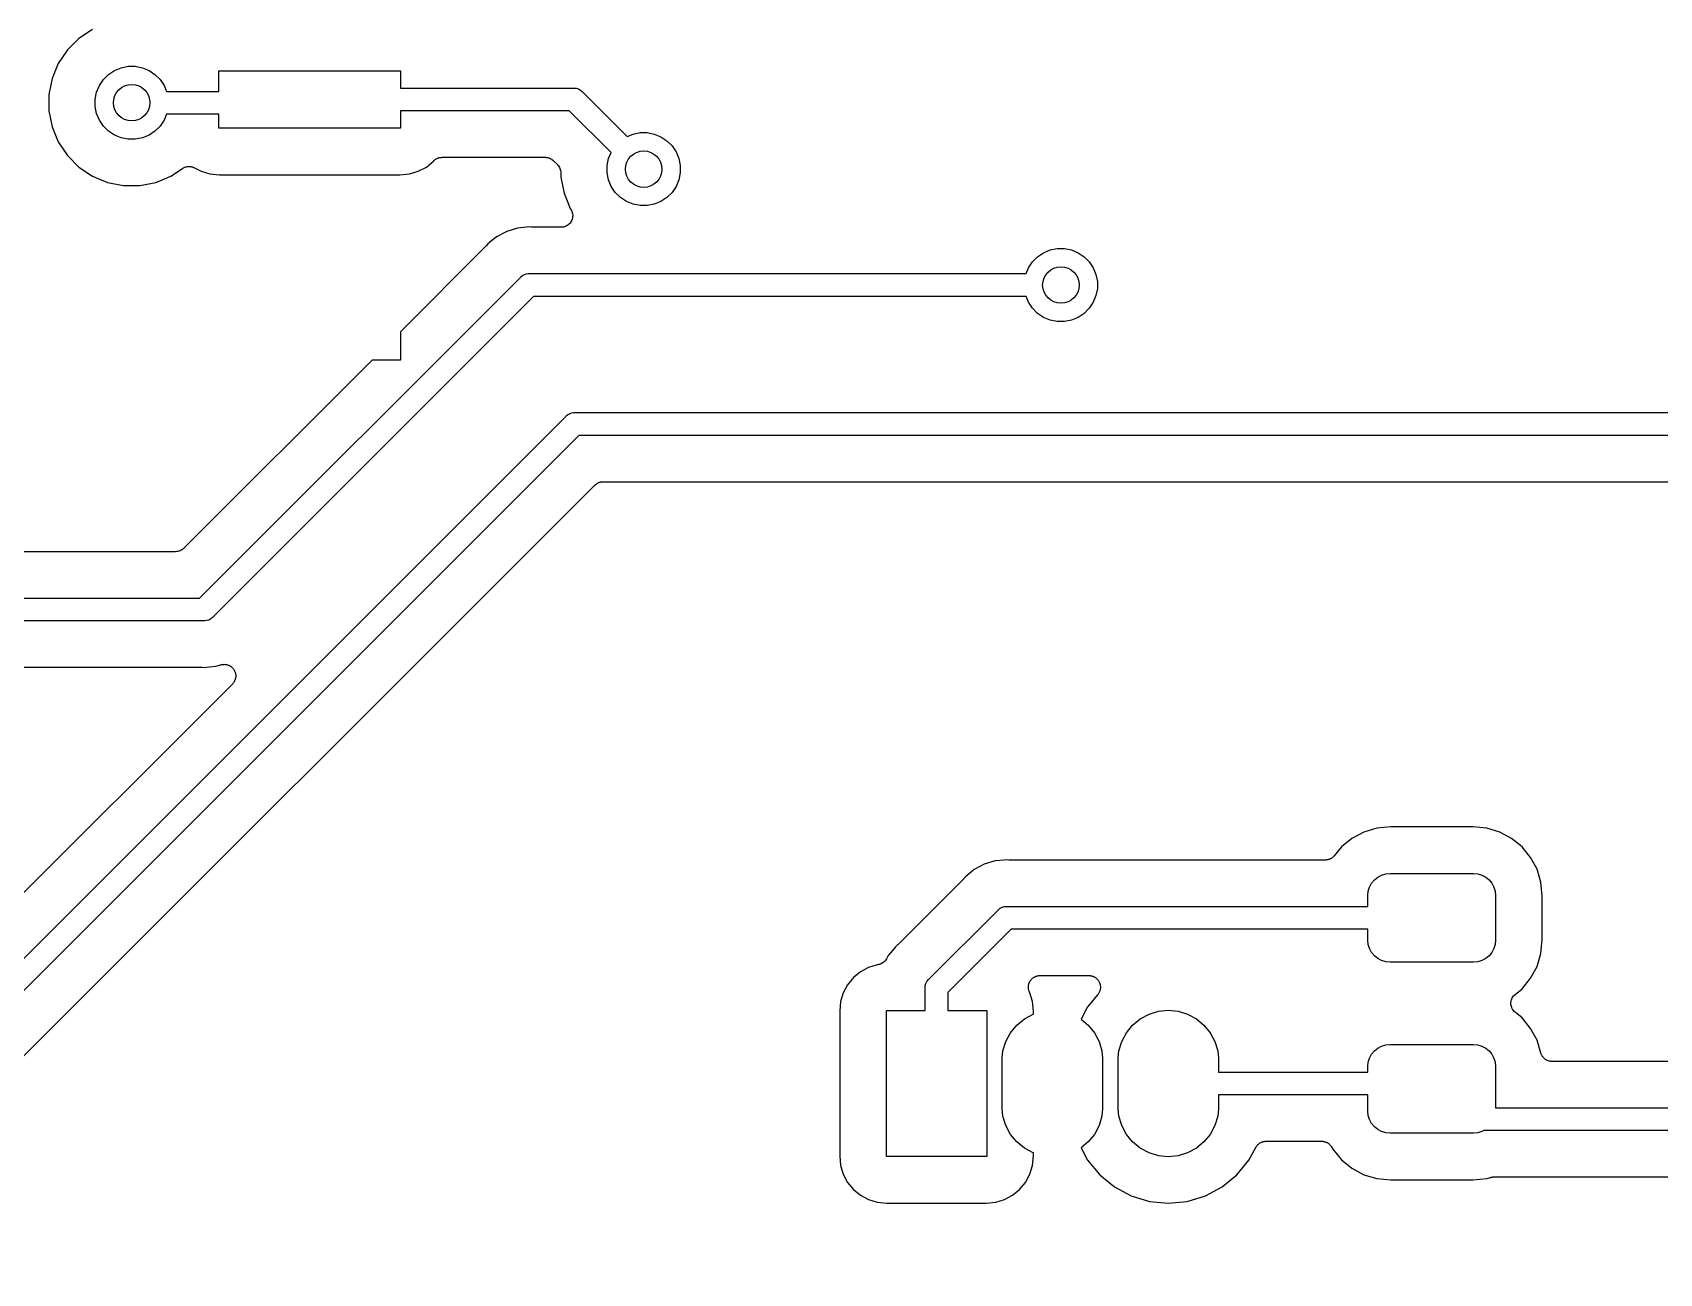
# Model space of a CAD drawing. Extents: x 3.65 to 7.93, y -5.83 to -2.58.
# Drawn here: x 4.556 to 5.258, y -3.877 to -3.341 of the extents above; entities that cross this region are included whole.
import ezdxf

# ---------------------------------------------------------------- set-up
doc = ezdxf.new("R2010")
doc.units = 0
doc.header["$MEASUREMENT"] = 0
doc.layers.add('BLACK', color=7, linetype='CONTINUOUS')

msp = doc.modelspace()

# ---------------------------------------------------------------- linework, layer by layer
at = {"layer": 'BLACK', "linetype": 'CONTINUOUS'}
for p, q in [((4.5822, -3.33966), (4.57635, -3.34357)), ((4.57635, -3.34357), (4.57137, -3.34855)), ((4.56745, -3.35441), (4.56476, -3.36091)), ((4.57137, -3.34855), (4.56745, -3.35441)), ((4.56476, -3.36091), (4.56339, -3.36782)), ((4.58518, -3.36388), (4.5869, -3.3613)), ((4.5869, -3.3613), (4.5891, -3.35911)), ((4.5891, -3.35911), (4.59167, -3.35738)), ((4.59167, -3.35738), (4.59454, -3.3562)), ((4.59454, -3.3562), (4.59758, -3.35559)), ((4.59758, -3.35559), (4.60068, -3.35559)), ((4.60068, -3.35559), (4.60373, -3.3562)), ((4.60373, -3.3562), (4.60659, -3.35738)), ((4.60659, -3.35738), (4.60917, -3.35911)), ((4.60917, -3.35911), (4.61137, -3.3613)), ((4.61137, -3.3613), (4.61309, -3.36388)), ((4.63673, -3.36642), (4.63673, -3.35756)), ((4.63673, -3.35756), (4.71508, -3.35756)), ((4.71508, -3.35756), (4.71508, -3.36504)), ((4.56339, -3.36782), (4.56339, -3.37486)), ((4.58339, -3.36979), (4.58399, -3.36675)), ((4.58399, -3.36675), (4.58518, -3.36388)), ((4.61309, -3.36388), (4.61414, -3.36642)), ((4.61414, -3.36642), (4.63673, -3.36642)), ((4.71508, -3.36504), (4.78972, -3.36504)), ((4.78972, -3.36504), (4.78996, -3.36502)), ((4.78996, -3.36502), (4.7902, -3.36504)), ((4.7902, -3.36504), (4.7902, -3.36504)), ((4.7902, -3.36504), (4.79093, -3.36511)), ((4.79093, -3.36511), (4.79185, -3.36539)), ((4.79185, -3.36539), (4.79271, -3.36585)), ((4.79271, -3.36585), (4.79346, -3.36646)), ((4.79346, -3.36646), (4.79361, -3.36665)), ((4.79361, -3.36665), (4.81287, -3.38591)), ((4.56339, -3.37486), (4.56476, -3.38177)), ((4.58339, -3.37289), (4.58339, -3.36979)), ((4.58399, -3.37593), (4.58339, -3.37289)), ((4.58518, -3.3788), (4.58399, -3.37593)), ((4.78792, -3.37488), (4.71508, -3.37488)), ((4.71508, -3.37488), (4.71508, -3.38236)), ((4.80591, -3.39287), (4.78792, -3.37488)), ((4.56476, -3.38177), (4.56745, -3.38827)), ((4.5869, -3.38138), (4.58518, -3.3788)), ((4.5891, -3.38357), (4.5869, -3.38138)), ((4.61137, -3.38138), (4.60917, -3.38357)), ((4.61309, -3.3788), (4.61137, -3.38138)), ((4.61414, -3.37626), (4.61309, -3.3788)), ((4.63673, -3.37626), (4.61414, -3.37626)), ((4.63673, -3.38236), (4.63673, -3.37626)), ((4.71508, -3.38236), (4.63673, -3.38236)), ((4.56745, -3.38827), (4.57137, -3.39413)), ((4.59167, -3.38529), (4.5891, -3.38357)), ((4.59454, -3.38648), (4.59167, -3.38529)), ((4.59758, -3.38709), (4.59454, -3.38648)), ((4.60068, -3.38709), (4.59758, -3.38709)), ((4.60373, -3.38648), (4.60068, -3.38709)), ((4.60659, -3.38529), (4.60373, -3.38648)), ((4.60917, -3.38357), (4.60659, -3.38529)), ((4.81287, -3.38591), (4.81541, -3.38486)), ((4.81541, -3.38486), (4.81845, -3.38425)), ((4.81845, -3.38425), (4.82155, -3.38425)), ((4.82155, -3.38425), (4.82459, -3.38486)), ((4.82459, -3.38486), (4.82746, -3.38604)), ((4.82746, -3.38604), (4.83004, -3.38777)), ((4.83004, -3.38777), (4.83223, -3.38996)), ((4.83223, -3.38996), (4.83396, -3.39254)), ((4.57137, -3.39413), (4.57635, -3.39911)), ((4.72624, -3.39907), (4.72939, -3.39649)), ((4.72939, -3.39649), (4.72952, -3.39633)), ((4.72952, -3.39633), (4.72973, -3.39616)), ((4.72973, -3.39616), (4.72992, -3.39598)), ((4.72992, -3.39598), (4.7301, -3.39586)), ((4.7301, -3.39586), (4.73027, -3.39572)), ((4.73027, -3.39572), (4.73051, -3.39559)), ((4.73051, -3.39559), (4.73074, -3.39544)), ((4.73074, -3.39544), (4.73094, -3.39536)), ((4.73094, -3.39536), (4.73114, -3.39526)), ((4.73114, -3.39526), (4.73139, -3.39518)), ((4.73139, -3.39518), (4.73164, -3.39508)), ((4.73164, -3.39508), (4.73186, -3.39504)), ((4.73186, -3.39504), (4.73207, -3.39498)), ((4.73207, -3.39498), (4.73234, -3.39495)), ((4.73234, -3.39495), (4.7326, -3.3949)), ((4.7326, -3.3949), (4.73282, -3.3949)), ((4.73282, -3.3949), (4.73304, -3.39488)), ((4.73304, -3.39488), (4.77757, -3.39488)), ((4.77757, -3.39488), (4.77758, -3.39488)), ((4.77758, -3.39488), (4.77758, -3.39488)), ((4.77758, -3.39488), (4.77759, -3.39488)), ((4.77759, -3.39488), (4.77764, -3.39488)), ((4.77764, -3.39488), (4.7781, -3.39493)), ((4.7781, -3.39493), (4.77856, -3.39498)), ((4.77856, -3.39498), (4.77858, -3.39499)), ((4.77858, -3.39499), (4.77861, -3.39499)), ((4.77861, -3.39499), (4.77905, -3.39513)), ((4.77905, -3.39513), (4.77949, -3.39527)), ((4.77949, -3.39527), (4.77951, -3.39528)), ((4.77951, -3.39528), (4.77954, -3.39529)), ((4.77954, -3.39529), (4.77994, -3.39551)), ((4.77994, -3.39551), (4.78035, -3.39573)), ((4.78035, -3.39573), (4.78037, -3.39574)), ((4.78037, -3.39574), (4.78039, -3.39576)), ((4.78039, -3.39576), (4.78074, -3.39605)), ((4.78074, -3.39605), (4.7811, -3.39635)), ((4.7811, -3.39635), (4.78279, -3.39803)), ((4.80425, -3.39845), (4.80486, -3.39541)), ((4.80486, -3.39541), (4.80591, -3.39287)), ((4.83396, -3.39254), (4.83514, -3.39541)), ((4.83514, -3.39541), (4.83575, -3.39845)), ((4.57635, -3.39911), (4.5822, -3.40302)), ((4.5822, -3.40302), (4.58871, -3.40571)), ((4.60956, -3.40571), (4.61607, -3.40302)), ((4.61607, -3.40302), (4.62108, -3.39967)), ((4.62108, -3.39967), (4.62114, -3.39963)), ((4.62114, -3.39963), (4.62133, -3.39953)), ((4.62133, -3.39953), (4.62152, -3.39941)), ((4.62152, -3.39941), (4.62177, -3.39931)), ((4.62177, -3.39931), (4.622, -3.39918)), ((4.622, -3.39918), (4.62222, -3.39912)), ((4.62222, -3.39912), (4.62242, -3.39904)), ((4.62242, -3.39904), (4.62268, -3.39899)), ((4.62268, -3.39899), (4.62294, -3.39891)), ((4.62294, -3.39891), (4.62316, -3.39889)), ((4.62316, -3.39889), (4.62338, -3.39885)), ((4.62338, -3.39885), (4.62365, -3.39885)), ((4.62365, -3.39885), (4.62391, -3.39883)), ((4.62391, -3.39883), (4.62413, -3.39885)), ((4.62413, -3.39885), (4.62435, -3.39885)), ((4.62435, -3.39885), (4.62462, -3.3989)), ((4.62462, -3.3989), (4.62488, -3.39893)), ((4.62488, -3.39893), (4.62509, -3.399)), ((4.62509, -3.399), (4.62531, -3.39904)), ((4.62531, -3.39904), (4.62556, -3.39915)), ((4.62556, -3.39915), (4.62581, -3.39923)), ((4.62581, -3.39923), (4.62601, -3.39933)), ((4.62601, -3.39933), (4.62621, -3.39942)), ((4.62621, -3.39942), (4.62904, -3.40093)), ((4.62904, -3.40093), (4.63281, -3.40207)), ((4.63281, -3.40207), (4.63698, -3.40248)), ((4.63698, -3.40248), (4.71483, -3.40248)), ((4.71483, -3.40248), (4.719, -3.40207)), ((4.719, -3.40207), (4.72277, -3.40093)), ((4.72277, -3.40093), (4.72624, -3.39907)), ((4.78279, -3.39803), (4.7828, -3.39804)), ((4.7828, -3.39804), (4.7828, -3.39804)), ((4.7828, -3.39804), (4.7828, -3.39804)), ((4.7828, -3.39804), (4.78284, -3.39808)), ((4.78284, -3.39808), (4.78313, -3.39844)), ((4.78313, -3.39844), (4.78342, -3.3988)), ((4.78342, -3.3988), (4.78343, -3.39882)), ((4.78343, -3.39882), (4.78345, -3.39884)), ((4.78345, -3.39884), (4.78366, -3.39926)), ((4.78366, -3.39926), (4.78387, -3.39966)), ((4.78387, -3.39966), (4.78388, -3.39969)), ((4.78388, -3.39969), (4.78389, -3.39971)), ((4.78389, -3.39971), (4.78402, -3.40015)), ((4.78402, -3.40015), (4.78416, -3.4006)), ((4.78416, -3.4006), (4.78416, -3.40062)), ((4.78416, -3.40062), (4.78417, -3.40065)), ((4.78417, -3.40065), (4.78421, -3.40111)), ((4.78421, -3.40111), (4.78425, -3.40157)), ((4.78425, -3.40157), (4.78425, -3.40352)), ((4.78425, -3.40352), (4.78563, -3.41043)), ((4.80425, -3.40155), (4.80425, -3.39845)), ((4.80486, -3.40459), (4.80425, -3.40155)), ((4.83575, -3.40155), (4.83514, -3.40459)), ((4.83575, -3.39845), (4.83575, -3.40155)), ((4.58871, -3.40571), (4.59561, -3.40709)), ((4.59561, -3.40709), (4.60265, -3.40709)), ((4.60265, -3.40709), (4.60956, -3.40571)), ((4.78563, -3.41043), (4.78832, -3.41693)), ((4.80604, -3.40746), (4.80486, -3.40459)), ((4.80777, -3.41004), (4.80604, -3.40746)), ((4.80996, -3.41223), (4.80777, -3.41004)), ((4.83223, -3.41004), (4.83004, -3.41223)), ((4.83396, -3.40746), (4.83223, -3.41004)), ((4.83514, -3.40459), (4.83396, -3.40746)), ((4.78832, -3.41693), (4.78857, -3.4173)), ((4.78857, -3.4173), (4.78859, -3.41734)), ((4.78859, -3.41734), (4.78859, -3.41734)), ((4.78859, -3.41734), (4.78859, -3.41734)), ((4.78859, -3.41734), (4.7886, -3.41736)), ((4.7886, -3.41736), (4.78882, -3.41778)), ((4.78882, -3.41778), (4.78904, -3.41821)), ((4.81254, -3.41396), (4.80996, -3.41223)), ((4.81541, -3.41514), (4.81254, -3.41396)), ((4.81845, -3.41575), (4.81541, -3.41514)), ((4.82155, -3.41575), (4.81845, -3.41575)), ((4.82459, -3.41514), (4.82155, -3.41575)), ((4.82746, -3.41396), (4.82459, -3.41514)), ((4.83004, -3.41223), (4.82746, -3.41396)), ((4.76949, -3.42506), (4.76559, -3.42544)), ((4.77047, -3.42496), (4.76949, -3.42505)), ((4.76949, -3.42505), (4.76949, -3.42506)), ((4.77145, -3.42505), (4.77047, -3.42496)), ((4.77166, -3.42505), (4.77145, -3.42505)), ((4.77187, -3.42508), (4.77166, -3.42505)), ((4.77194, -3.42508), (4.77187, -3.42508)), ((4.78441, -3.42508), (4.77194, -3.42508)), ((4.78488, -3.42503), (4.78441, -3.42508)), ((4.78536, -3.42499), (4.78488, -3.42503)), ((4.78537, -3.42498), (4.78536, -3.42499)), ((4.78538, -3.42498), (4.78537, -3.42498)), ((4.78583, -3.42485), (4.78538, -3.42498)), ((4.78629, -3.42471), (4.78583, -3.42485)), ((4.7863, -3.4247), (4.78629, -3.42471)), ((4.78631, -3.4247), (4.7863, -3.4247)), ((4.78673, -3.42448), (4.78631, -3.4247)), ((4.78716, -3.42426), (4.78673, -3.42448)), ((4.78717, -3.42425), (4.78716, -3.42426)), ((4.78718, -3.42424), (4.78717, -3.42425)), ((4.78754, -3.42394), (4.78718, -3.42424)), ((4.78792, -3.42364), (4.78754, -3.42394)), ((4.78793, -3.42363), (4.78792, -3.42363)), ((4.78792, -3.42363), (4.78792, -3.42364)), ((4.78824, -3.42326), (4.78793, -3.42363)), ((4.78854, -3.42289), (4.78824, -3.42326)), ((4.78855, -3.42288), (4.78854, -3.42289)), ((4.78878, -3.42245), (4.78855, -3.42287)), ((4.78855, -3.42287), (4.78855, -3.42288)), ((4.78901, -3.42204), (4.78878, -3.42245)), ((4.78902, -3.42202), (4.78901, -3.42203)), ((4.78901, -3.42203), (4.78901, -3.42204)), ((4.78916, -3.42156), (4.78902, -3.42202)), ((4.78904, -3.41821), (4.78905, -3.41822)), ((4.78905, -3.41822), (4.78905, -3.41823)), ((4.78905, -3.41823), (4.78919, -3.41869)), ((4.7893, -3.42111), (4.78916, -3.42156)), ((4.78919, -3.41869), (4.78932, -3.41914)), ((4.78931, -3.42108), (4.7893, -3.42109)), ((4.7893, -3.42109), (4.7893, -3.42111)), ((4.78936, -3.42061), (4.78931, -3.42108)), ((4.78932, -3.41914), (4.78932, -3.41915)), ((4.78932, -3.41915), (4.78932, -3.41916)), ((4.78932, -3.41916), (4.78937, -3.41964)), ((4.78941, -3.42014), (4.78936, -3.42061)), ((4.78937, -3.41964), (4.78941, -3.42011)), ((4.78941, -3.42011), (4.78941, -3.42012)), ((4.78941, -3.42012), (4.78941, -3.42014)), ((4.75353, -3.43167), (4.75277, -3.43229)), ((4.75656, -3.42918), (4.75353, -3.43167)), ((4.75353, -3.43167), (4.75353, -3.43167)), ((4.76089, -3.42686), (4.75656, -3.42918)), ((4.76559, -3.42544), (4.76089, -3.42686)), ((4.75181, -3.43342), (4.71508, -3.47015)), ((4.75195, -3.43325), (4.75181, -3.43342)), ((4.7521, -3.43311), (4.75195, -3.43325)), ((4.75214, -3.43305), (4.7521, -3.43311)), ((4.75277, -3.43229), (4.75214, -3.43305)), ((4.98777, -3.43996), (4.98996, -3.43777)), ((4.98996, -3.43777), (4.99254, -3.43604)), ((4.99254, -3.43604), (4.99541, -3.43486)), ((4.99541, -3.43486), (4.99845, -3.43425)), ((4.99845, -3.43425), (5.00155, -3.43425)), ((5.00155, -3.43425), (5.00459, -3.43486)), ((5.00459, -3.43486), (5.00746, -3.43604)), ((5.00746, -3.43604), (5.01004, -3.43777)), ((5.01004, -3.43777), (5.01223, -3.43996)), ((4.76716, -3.44635), (4.76767, -3.44593)), ((4.76767, -3.44593), (4.76773, -3.44589)), ((4.76773, -3.44589), (4.76858, -3.44543)), ((4.76858, -3.44543), (4.76951, -3.44515)), ((4.76951, -3.44515), (4.77023, -3.44508)), ((4.77023, -3.44508), (4.77047, -3.44505)), ((4.77023, -3.44508), (4.77023, -3.44508)), ((4.77047, -3.44505), (4.77071, -3.44508)), ((4.77071, -3.44508), (4.98499, -3.44508)), ((4.98499, -3.44508), (4.98604, -3.44254)), ((4.98604, -3.44254), (4.98777, -3.43996)), ((5.01223, -3.43996), (5.01396, -3.44254)), ((5.01396, -3.44254), (5.01514, -3.44541)), ((5.01514, -3.44541), (5.01575, -3.44845)), ((4.62843, -3.58508), (4.76682, -3.44669)), ((4.76682, -3.44669), (4.76698, -3.4465)), ((4.76698, -3.4465), (4.76716, -3.44635)), ((4.76716, -3.44635), (4.76716, -3.44635)), ((5.01575, -3.45155), (5.01514, -3.45459)), ((5.01575, -3.44845), (5.01575, -3.45155)), ((4.77251, -3.45492), (4.63412, -3.59331)), ((4.98499, -3.45492), (4.77251, -3.45492)), ((4.98604, -3.45746), (4.98499, -3.45492)), ((4.98777, -3.46004), (4.98604, -3.45746)), ((4.98996, -3.46223), (4.98777, -3.46004)), ((5.01223, -3.46004), (5.01004, -3.46223)), ((5.01396, -3.45746), (5.01223, -3.46004)), ((5.01514, -3.45459), (5.01396, -3.45746)), ((4.99254, -3.46396), (4.98996, -3.46223)), ((4.99541, -3.46514), (4.99254, -3.46396)), ((4.99845, -3.46575), (4.99541, -3.46514)), ((5.00155, -3.46575), (4.99845, -3.46575)), ((5.00459, -3.46514), (5.00155, -3.46575)), ((5.00746, -3.46396), (5.00459, -3.46514)), ((5.01004, -3.46223), (5.00746, -3.46396)), ((4.71508, -3.47015), (4.71508, -3.48236)), ((4.70287, -3.48236), (4.62161, -3.56361)), ((4.71508, -3.48236), (4.70287, -3.48236)), ((4.43796, -3.85508), (4.78635, -3.50669)), ((4.78635, -3.50669), (4.7865, -3.5065)), ((4.7865, -3.5065), (4.78669, -3.50635)), ((4.78669, -3.50635), (4.78725, -3.50589)), ((4.78669, -3.50635), (4.78669, -3.50635)), ((4.78725, -3.50589), (4.78765, -3.50568)), ((4.78765, -3.50568), (4.78811, -3.50543)), ((4.78811, -3.50543), (4.78904, -3.50515)), ((4.78904, -3.50515), (4.78976, -3.50508)), ((4.78976, -3.50508), (4.79, -3.50506)), ((4.78976, -3.50508), (4.78976, -3.50508)), ((4.79, -3.50506), (4.79024, -3.50508)), ((4.79024, -3.50508), (5.67976, -3.50508)), ((4.79204, -3.51492), (4.44365, -3.86331)), ((5.67796, -3.51492), (4.79204, -3.51492)), ((4.45866, -3.87658), (4.79886, -3.53639)), ((4.79886, -3.53639), (4.79887, -3.53637)), ((4.79887, -3.53637), (4.79891, -3.53634)), ((4.79887, -3.53637), (4.79887, -3.53637)), ((4.79887, -3.53637), (4.79887, -3.53637)), ((4.79891, -3.53634), (4.79927, -3.53605)), ((4.79927, -3.53605), (4.79963, -3.53576)), ((4.79963, -3.53576), (4.79965, -3.53574)), ((4.79965, -3.53574), (4.79967, -3.53573)), ((4.79967, -3.53573), (4.80008, -3.53551)), ((4.80008, -3.53551), (4.80049, -3.5353)), ((4.80049, -3.5353), (4.80051, -3.53529)), ((4.80051, -3.53529), (4.80054, -3.53528)), ((4.80054, -3.53528), (4.80098, -3.53515)), ((4.80098, -3.53515), (4.80142, -3.53502)), ((4.80142, -3.53502), (4.80145, -3.53501)), ((4.80145, -3.53501), (4.80147, -3.53501)), ((4.80147, -3.53501), (4.80193, -3.53497)), ((4.80193, -3.53497), (4.80239, -3.53492)), ((4.80239, -3.53492), (5.66761, -3.53492)), ((4.61808, -3.56508), (4.42771, -3.56508)), ((4.61854, -3.56503), (4.61808, -3.56508)), ((4.619, -3.56499), (4.61854, -3.56503)), ((4.61902, -3.56499), (4.619, -3.56499)), ((4.61905, -3.56498), (4.61902, -3.56499)), ((4.61949, -3.56485), (4.61905, -3.56498)), ((4.61994, -3.56472), (4.61949, -3.56485)), ((4.61996, -3.56471), (4.61994, -3.56472)), ((4.61998, -3.5647), (4.61996, -3.56471)), ((4.62039, -3.56448), (4.61998, -3.5647)), ((4.6208, -3.56427), (4.62039, -3.56448)), ((4.62082, -3.56426), (4.6208, -3.56427)), ((4.62085, -3.56424), (4.62082, -3.56426)), ((4.6212, -3.56395), (4.62085, -3.56424)), ((4.62156, -3.56366), (4.6212, -3.56395)), ((4.6216, -3.56363), (4.62156, -3.56366)), ((4.62161, -3.56361), (4.6216, -3.56363)), ((4.6216, -3.56363), (4.6216, -3.56363)), ((4.6216, -3.56363), (4.6216, -3.56363)), ((4.41501, -3.58508), (4.62843, -3.58508)), ((4.63397, -3.5935), (4.63322, -3.59411)), ((4.63412, -3.59331), (4.63397, -3.5935)), ((4.63023, -3.59492), (4.41501, -3.59492)), ((4.63047, -3.59495), (4.63023, -3.59492)), ((4.63071, -3.59492), (4.63047, -3.59495)), ((4.63144, -3.59485), (4.63071, -3.59492)), ((4.63071, -3.59492), (4.63071, -3.59492)), ((4.63236, -3.59457), (4.63144, -3.59485)), ((4.63322, -3.59411), (4.63236, -3.59457)), ((4.63146, -3.61494), (4.63536, -3.61456)), ((4.63536, -3.61456), (4.63755, -3.61389)), ((4.63755, -3.61389), (4.63762, -3.61387)), ((4.63762, -3.61387), (4.63786, -3.61383)), ((4.63786, -3.61383), (4.63809, -3.61376)), ((4.63809, -3.61376), (4.63833, -3.61374)), ((4.63833, -3.61374), (4.63858, -3.6137)), ((4.63858, -3.6137), (4.63882, -3.6137)), ((4.63882, -3.6137), (4.63906, -3.61368)), ((4.63906, -3.61368), (4.63931, -3.61371)), ((4.63931, -3.61371), (4.63956, -3.61371)), ((4.63956, -3.61371), (4.63979, -3.61376)), ((4.63979, -3.61376), (4.64003, -3.61378)), ((4.64003, -3.61378), (4.64027, -3.61386)), ((4.64027, -3.61386), (4.64051, -3.61391)), ((4.64051, -3.61391), (4.64073, -3.61401)), ((4.64073, -3.61401), (4.64096, -3.61408)), ((4.64096, -3.61408), (4.64118, -3.6142)), ((4.64118, -3.6142), (4.64141, -3.61429)), ((4.64141, -3.61429), (4.64161, -3.61443)), ((4.64161, -3.61443), (4.64182, -3.61454)), ((4.64182, -3.61454), (4.64201, -3.6147)), ((4.64201, -3.6147), (4.64221, -3.61484)), ((4.42771, -3.61492), (4.629, -3.61492)), ((4.629, -3.61492), (4.62907, -3.61492)), ((4.62907, -3.61492), (4.62928, -3.61495)), ((4.62928, -3.61495), (4.62949, -3.61495)), ((4.62949, -3.61495), (4.63047, -3.61504)), ((4.63047, -3.61504), (4.63145, -3.61495)), ((4.63145, -3.61495), (4.63146, -3.61494)), ((4.64221, -3.61484), (4.64238, -3.61502)), ((4.64238, -3.61502), (4.64257, -3.61517)), ((4.64257, -3.61517), (4.64272, -3.61536)), ((4.64272, -3.61536), (4.6429, -3.61554)), ((4.643, -3.62165), (4.64286, -3.62186)), ((4.6429, -3.61554), (4.64303, -3.61574)), ((4.64316, -3.62146), (4.643, -3.62165)), ((4.64303, -3.61574), (4.64318, -3.61593)), ((4.64327, -3.62125), (4.64316, -3.62146)), ((4.64318, -3.61593), (4.6433, -3.61615)), ((4.64341, -3.62105), (4.64327, -3.62125)), ((4.6433, -3.61615), (4.64343, -3.61636)), ((4.6435, -3.62082), (4.64341, -3.62105)), ((4.64343, -3.61636), (4.64352, -3.61658)), ((4.64362, -3.6206), (4.6435, -3.62082)), ((4.64352, -3.61658), (4.64364, -3.61679)), ((4.64369, -3.62037), (4.64362, -3.6206)), ((4.64364, -3.61679), (4.64371, -3.61703)), ((4.64378, -3.62015), (4.64369, -3.62037)), ((4.64371, -3.61703), (4.6438, -3.61726)), ((4.64383, -3.61991), (4.64378, -3.62015)), ((4.6438, -3.61726), (4.64385, -3.6175)), ((4.64391, -3.61967), (4.64383, -3.61991)), ((4.64385, -3.6175), (4.64391, -3.61773)), ((4.64391, -3.61773), (4.64394, -3.61797)), ((4.64393, -3.61943), (4.64391, -3.61967)), ((4.64398, -3.6192), (4.64393, -3.61943)), ((4.64394, -3.61797), (4.64398, -3.61822)), ((4.64398, -3.61822), (4.64398, -3.61846)), ((4.64398, -3.61846), (4.64401, -3.6187)), ((4.64401, -3.6187), (4.64398, -3.61894)), ((4.64398, -3.61894), (4.64398, -3.6192)), ((4.64254, -3.62221), (4.43114, -3.83361)), ((4.64269, -3.62203), (4.64254, -3.62221)), ((4.64286, -3.62186), (4.64269, -3.62203)), ((5.13624, -3.68437), (5.13067, -3.68606)), ((5.14228, -3.68378), (5.13624, -3.68437)), ((5.17772, -3.68378), (5.14228, -3.68378)), ((5.18376, -3.68437), (5.17772, -3.68378)), ((5.18933, -3.68606), (5.18376, -3.68437)), ((5.12554, -3.68881), (5.12104, -3.6925)), ((5.13067, -3.68606), (5.12554, -3.68881)), ((5.19446, -3.68881), (5.18933, -3.68606)), ((5.19896, -3.6925), (5.19446, -3.68881)), ((4.97163, -3.69853), (4.96693, -3.69995)), ((4.97553, -3.69815), (4.97163, -3.69853)), ((4.97554, -3.69815), (4.97553, -3.69815)), ((4.97652, -3.69805), (4.97554, -3.69815)), ((4.9775, -3.69815), (4.97652, -3.69805)), ((4.97771, -3.69815), (4.9775, -3.69815)), ((4.97792, -3.69817), (4.97771, -3.69815)), ((4.97799, -3.69817), (4.97792, -3.69817)), ((5.11402, -3.69817), (4.97799, -3.69817)), ((5.11424, -3.69815), (5.11402, -3.69817)), ((5.11446, -3.69815), (5.11424, -3.69815)), ((5.11472, -3.6981), (5.11446, -3.69815)), ((5.11499, -3.69807), (5.11472, -3.6981)), ((5.1152, -3.69801), (5.11499, -3.69807)), ((5.11542, -3.69797), (5.1152, -3.69801)), ((5.11567, -3.69787), (5.11542, -3.69797)), ((5.11593, -3.69779), (5.11567, -3.69787)), ((5.11612, -3.69769), (5.11593, -3.69779)), ((5.11632, -3.69761), (5.11612, -3.69769)), ((5.11655, -3.69746), (5.11632, -3.69761)), ((5.11679, -3.69733), (5.11655, -3.69746)), ((5.11696, -3.6972), (5.11679, -3.69733)), ((5.11714, -3.69708), (5.11696, -3.6972)), ((5.11734, -3.69689), (5.11714, -3.69708)), ((5.11755, -3.69672), (5.11734, -3.69689)), ((5.11768, -3.69655), (5.11755, -3.69672)), ((5.11784, -3.69639), (5.11768, -3.69655)), ((5.11789, -3.69634), (5.11784, -3.69639)), ((5.12104, -3.6925), (5.11789, -3.69634)), ((5.20265, -3.697), (5.19896, -3.6925)), ((5.2054, -3.70213), (5.20265, -3.697)), ((4.95881, -3.70538), (4.95818, -3.70614)), ((4.9626, -3.70227), (4.95881, -3.70538)), ((4.96693, -3.69995), (4.9626, -3.70227)), ((5.13525, -3.70671), (5.13671, -3.70551)), ((5.13671, -3.70551), (5.13837, -3.70463)), ((5.13837, -3.70463), (5.14017, -3.70408)), ((5.14017, -3.70408), (5.14204, -3.7039)), ((5.14204, -3.7039), (5.17796, -3.7039)), ((5.17796, -3.7039), (5.17983, -3.70408)), ((5.17983, -3.70408), (5.18163, -3.70463)), ((5.18163, -3.70463), (5.18329, -3.70551)), ((5.18329, -3.70551), (5.18475, -3.70671)), ((5.20709, -3.7077), (5.2054, -3.70213)), ((4.95785, -3.70651), (4.92976, -3.73461)), ((4.95799, -3.70635), (4.95785, -3.70651)), ((4.95814, -3.7062), (4.95799, -3.70635)), ((4.95818, -3.70614), (4.95814, -3.7062)), ((5.13244, -3.71349), (5.13263, -3.71162)), ((5.13263, -3.71162), (5.13317, -3.70982)), ((5.13317, -3.70982), (5.13406, -3.70816)), ((5.13406, -3.70816), (5.13525, -3.70671)), ((5.18475, -3.70671), (5.18594, -3.70816)), ((5.18594, -3.70816), (5.18683, -3.70982)), ((5.18683, -3.70982), (5.18737, -3.71162)), ((5.18737, -3.71162), (5.18756, -3.71349)), ((5.20768, -3.71374), (5.20709, -3.7077)), ((4.94303, -3.74962), (4.97287, -3.71978)), ((4.97287, -3.71978), (4.97302, -3.71959)), ((4.97302, -3.71959), (4.97332, -3.71935)), ((4.97332, -3.71935), (4.97377, -3.71898)), ((4.97377, -3.71898), (4.97462, -3.71852)), ((4.97462, -3.71852), (4.97555, -3.71824)), ((4.97555, -3.71824), (4.97627, -3.71817)), ((4.97627, -3.71817), (4.97652, -3.71815)), ((4.97627, -3.71817), (4.97627, -3.71817)), ((4.97652, -3.71815), (4.97676, -3.71817)), ((4.97676, -3.71817), (5.13244, -3.71817)), ((5.13244, -3.71817), (5.13244, -3.71349)), ((5.18756, -3.71349), (5.18756, -3.73269)), ((5.20768, -3.73244), (5.20768, -3.71374)), ((4.97855, -3.72801), (4.95126, -3.75531)), ((5.13244, -3.72801), (4.97855, -3.72801)), ((5.13244, -3.73269), (5.13244, -3.72801)), ((5.13263, -3.73456), (5.13244, -3.73269)), ((5.18756, -3.73269), (5.18737, -3.73456)), ((5.20709, -3.73848), (5.20768, -3.73244)), ((4.92473, -3.74083), (4.92446, -3.74122)), ((4.92475, -3.74079), (4.92473, -3.74083)), ((4.92476, -3.74077), (4.92475, -3.74079)), ((4.92475, -3.74079), (4.92475, -3.74079)), ((4.92475, -3.74079), (4.92475, -3.74079)), ((4.92552, -3.73936), (4.92476, -3.74077)), ((4.9273, -3.73719), (4.92552, -3.73936)), ((4.92863, -3.73556), (4.9273, -3.73719)), ((4.9273, -3.73719), (4.9273, -3.73719)), ((4.92939, -3.73494), (4.92863, -3.73556)), ((4.92954, -3.73479), (4.92939, -3.73494)), ((4.92971, -3.73466), (4.92954, -3.73479)), ((4.92976, -3.73461), (4.92971, -3.73466)), ((5.13317, -3.73636), (5.13263, -3.73456)), ((5.13406, -3.73802), (5.13317, -3.73636)), ((5.13525, -3.73947), (5.13406, -3.73802)), ((5.13671, -3.74067), (5.13525, -3.73947)), ((5.13837, -3.74155), (5.13671, -3.74067)), ((5.18329, -3.74067), (5.18163, -3.74155)), ((5.18475, -3.73947), (5.18329, -3.74067)), ((5.18594, -3.73802), (5.18475, -3.73947)), ((5.18683, -3.73636), (5.18594, -3.73802)), ((5.18737, -3.73456), (5.18683, -3.73636)), ((5.2054, -3.74405), (5.20709, -3.73848)), ((4.91352, -3.7464), (4.91047, -3.7489)), ((4.91699, -3.74454), (4.91352, -3.7464)), ((4.92076, -3.7434), (4.91699, -3.74454)), ((4.92084, -3.74339), (4.92076, -3.7434)), ((4.9213, -3.7433), (4.92084, -3.74339)), ((4.92175, -3.74322), (4.9213, -3.7433)), ((4.92177, -3.74321), (4.92175, -3.74322)), ((4.9218, -3.7432), (4.92177, -3.74321)), ((4.92223, -3.74303), (4.9218, -3.7432)), ((4.92266, -3.74285), (4.92223, -3.74303)), ((4.92268, -3.74284), (4.92266, -3.74285)), ((4.9227, -3.74283), (4.92268, -3.74284)), ((4.92308, -3.74257), (4.9227, -3.74283)), ((4.92347, -3.74232), (4.92308, -3.74257)), ((4.92349, -3.7423), (4.92347, -3.74232)), ((4.92351, -3.74229), (4.92349, -3.7423)), ((4.92384, -3.74196), (4.92351, -3.74229)), ((4.92417, -3.74164), (4.92384, -3.74196)), ((4.92419, -3.74162), (4.92417, -3.74164)), ((4.9242, -3.7416), (4.92419, -3.74162)), ((4.92446, -3.74122), (4.9242, -3.7416)), ((4.98997, -3.74811), (4.99023, -3.74808)), ((4.99023, -3.74808), (4.99048, -3.74803)), ((4.99048, -3.74803), (4.99071, -3.74803)), ((4.99071, -3.74803), (4.99094, -3.74801)), ((4.99094, -3.74801), (5.01204, -3.74801)), ((5.01204, -3.74801), (5.01211, -3.74801)), ((5.01211, -3.74801), (5.01235, -3.74804)), ((5.01235, -3.74804), (5.01258, -3.74804)), ((5.01258, -3.74804), (5.01283, -3.74809)), ((5.01283, -3.74809), (5.01308, -3.74812)), ((5.14017, -3.7421), (5.13837, -3.74155)), ((5.14204, -3.74228), (5.14017, -3.7421)), ((5.17796, -3.74228), (5.14204, -3.74228)), ((5.17983, -3.7421), (5.17796, -3.74228)), ((5.18163, -3.74155), (5.17983, -3.7421)), ((5.20265, -3.74918), (5.2054, -3.74405)), ((4.90798, -3.75195), (4.90612, -3.75542)), ((4.91047, -3.7489), (4.90798, -3.75195)), ((4.94139, -3.75327), (4.94142, -3.75303)), ((4.94142, -3.75351), (4.94139, -3.75327)), ((4.94142, -3.75303), (4.94149, -3.7523)), ((4.94142, -3.75303), (4.94142, -3.75303)), ((4.94142, -3.76311), (4.94142, -3.75351)), ((4.94149, -3.7523), (4.94177, -3.75138)), ((4.94177, -3.75138), (4.94223, -3.75052)), ((4.94223, -3.75052), (4.94284, -3.74977)), ((4.94284, -3.74977), (4.94303, -3.74962)), ((4.98594, -3.75298), (4.98597, -3.75272)), ((4.98596, -3.75321), (4.98594, -3.75298)), ((4.98596, -3.75344), (4.98596, -3.75321)), ((4.98601, -3.75369), (4.98596, -3.75344)), ((4.98597, -3.75247), (4.98602, -3.75224)), ((4.98597, -3.75272), (4.98597, -3.75247)), ((4.98603, -3.75395), (4.98601, -3.75369)), ((4.98602, -3.75224), (4.98604, -3.75201)), ((4.9861, -3.75417), (4.98603, -3.75395)), ((4.98604, -3.75201), (4.98612, -3.75176)), ((4.98614, -3.7544), (4.9861, -3.75417)), ((4.98612, -3.75176), (4.98617, -3.75151)), ((4.98623, -3.75464), (4.98614, -3.7544)), ((4.98617, -3.75151), (4.98626, -3.7513)), ((4.98631, -3.75488), (4.98623, -3.75464)), ((4.98626, -3.7513), (4.98633, -3.75107)), ((4.98641, -3.75509), (4.98631, -3.75488)), ((4.98633, -3.75107), (4.98645, -3.75085)), ((4.9865, -3.75531), (4.98641, -3.75509)), ((4.98645, -3.75085), (4.98655, -3.75061)), ((4.98655, -3.75061), (4.98669, -3.75042)), ((4.98669, -3.75042), (4.9868, -3.75022)), ((4.9868, -3.75022), (4.98696, -3.75002)), ((4.98696, -3.75002), (4.9871, -3.74981)), ((4.9871, -3.74981), (4.98727, -3.74964)), ((4.98727, -3.74964), (4.98742, -3.74946)), ((4.98742, -3.74946), (4.98762, -3.7493)), ((4.98762, -3.7493), (4.9878, -3.74912)), ((4.9878, -3.74912), (4.98799, -3.74899)), ((4.98799, -3.74899), (4.98817, -3.74885)), ((4.98817, -3.74885), (4.9884, -3.74873)), ((4.9884, -3.74873), (4.98862, -3.74859)), ((4.98862, -3.74859), (4.98883, -3.7485)), ((4.98883, -3.7485), (4.98904, -3.74839)), ((4.98904, -3.74839), (4.98928, -3.74831)), ((4.98928, -3.74831), (4.98952, -3.74822)), ((4.98952, -3.74822), (4.98975, -3.74817)), ((4.98975, -3.74817), (4.98997, -3.74811)), ((5.01308, -3.74812), (5.01331, -3.74819)), ((5.01331, -3.74819), (5.01354, -3.74824)), ((5.01354, -3.74824), (5.01377, -3.74834)), ((5.01377, -3.74834), (5.01401, -3.74842)), ((5.01401, -3.74842), (5.01422, -3.74853)), ((5.01422, -3.74853), (5.01444, -3.74862)), ((5.01444, -3.74862), (5.01465, -3.74876)), ((5.01465, -3.74876), (5.01487, -3.74889)), ((5.01487, -3.74889), (5.01505, -3.74904)), ((5.01505, -3.74904), (5.01524, -3.74917)), ((5.01524, -3.74917), (5.01542, -3.74935)), ((5.01542, -3.74935), (5.01562, -3.74951)), ((5.01562, -3.74951), (5.01576, -3.7497)), ((5.01576, -3.7497), (5.01593, -3.74986)), ((5.01593, -3.74986), (5.01607, -3.75008)), ((5.01607, -3.75008), (5.01623, -3.75027)), ((5.01623, -3.75027), (5.01634, -3.75048)), ((5.01634, -3.75048), (5.01647, -3.75068)), ((5.01647, -3.75068), (5.01656, -3.75091)), ((5.01665, -3.75495), (5.01654, -3.75516)), ((5.01656, -3.75091), (5.01668, -3.75114)), ((5.01673, -3.75471), (5.01665, -3.75495)), ((5.01668, -3.75114), (5.01675, -3.75136)), ((5.01683, -3.75447), (5.01673, -3.75471)), ((5.01675, -3.75136), (5.01683, -3.75158)), ((5.01683, -3.75158), (5.01688, -3.75183)), ((5.01687, -3.75424), (5.01683, -3.75447)), ((5.01694, -3.75402), (5.01687, -3.75424)), ((5.01688, -3.75183), (5.01696, -3.75207)), ((5.01697, -3.75376), (5.01694, -3.75402)), ((5.01696, -3.75207), (5.01698, -3.75231)), ((5.01702, -3.75351), (5.01697, -3.75376)), ((5.01698, -3.75231), (5.01702, -3.75254)), ((5.01702, -3.75254), (5.01702, -3.75279)), ((5.01702, -3.75279), (5.01704, -3.75305)), ((5.01704, -3.75305), (5.01702, -3.75328)), ((5.01702, -3.75328), (5.01702, -3.75351)), ((5.19597, -3.75613), (5.19896, -3.75368)), ((5.19896, -3.75368), (5.20265, -3.74918)), ((4.90497, -3.75919), (4.90456, -3.76336)), ((4.90612, -3.75542), (4.90497, -3.75919)), ((4.95126, -3.75531), (4.95126, -3.76311)), ((4.98653, -3.75537), (4.9865, -3.75531)), ((4.98656, -3.75542), (4.98653, -3.75537)), ((4.9877, -3.75919), (4.98656, -3.75542)), ((4.98811, -3.76336), (4.9877, -3.75919)), ((5.01154, -3.76151), (5.00867, -3.76687)), ((5.01591, -3.75618), (5.01154, -3.76151)), ((5.01604, -3.75599), (5.01591, -3.75618)), ((5.01619, -3.75581), (5.01604, -3.75599)), ((5.01631, -3.75558), (5.01619, -3.75581)), ((5.01645, -3.75537), (5.01631, -3.75558)), ((5.01654, -3.75516), (5.01645, -3.75537)), ((5.19416, -3.76044), (5.19417, -3.75996)), ((5.19417, -3.76045), (5.19416, -3.76044)), ((5.19417, -3.75946), (5.19427, -3.759)), ((5.19417, -3.75948), (5.19417, -3.75946)), ((5.19417, -3.75949), (5.19417, -3.75948)), ((5.19417, -3.75996), (5.19417, -3.75949)), ((5.19417, -3.76047), (5.19417, -3.76045)), ((5.19426, -3.76093), (5.19417, -3.76047)), ((5.19434, -3.7614), (5.19426, -3.76093)), ((5.19427, -3.759), (5.19436, -3.75854)), ((5.19435, -3.76141), (5.19434, -3.7614)), ((5.19435, -3.76143), (5.19435, -3.76141)), ((5.19453, -3.76186), (5.19435, -3.76143)), ((5.19436, -3.75854), (5.19437, -3.75852)), ((5.19437, -3.75851), (5.19456, -3.75807)), ((5.19437, -3.75852), (5.19437, -3.75851)), ((5.19471, -3.7623), (5.19453, -3.76186)), ((5.19456, -3.75807), (5.19474, -3.75764)), ((5.19474, -3.75764), (5.19475, -3.75762)), ((5.19475, -3.75761), (5.19502, -3.75722)), ((5.19475, -3.75762), (5.19475, -3.75761)), ((5.19502, -3.75722), (5.19528, -3.75682)), ((5.19528, -3.75682), (5.19529, -3.75681)), ((5.19529, -3.75681), (5.1953, -3.7568)), ((5.1953, -3.7568), (5.19564, -3.75647)), ((5.19564, -3.75647), (5.19597, -3.75613)), ((4.90456, -3.76336), (4.90456, -3.82586)), ((4.92469, -3.8261), (4.92469, -3.76311)), ((4.92469, -3.76311), (4.94142, -3.76311)), ((4.95126, -3.76311), (4.96799, -3.76311)), ((4.96799, -3.76311), (4.96799, -3.8261)), ((4.98095, -3.76938), (4.98425, -3.76667)), ((4.98425, -3.76667), (4.98801, -3.76466)), ((4.98801, -3.76466), (4.98811, -3.76463)), ((4.98811, -3.76463), (4.98811, -3.76336)), ((5.00867, -3.76687), (5.01172, -3.76938)), ((5.03095, -3.76938), (5.03425, -3.76667)), ((5.03425, -3.76667), (5.03801, -3.76466)), ((5.03801, -3.76466), (5.04209, -3.76342)), ((5.04209, -3.76342), (5.04634, -3.76301)), ((5.04634, -3.76301), (5.05058, -3.76342)), ((5.05058, -3.76342), (5.05467, -3.76466)), ((5.05467, -3.76466), (5.05843, -3.76667)), ((5.05843, -3.76667), (5.06172, -3.76938)), ((5.19471, -3.76232), (5.19471, -3.7623)), ((5.19472, -3.76233), (5.19471, -3.76232)), ((5.19498, -3.76272), (5.19472, -3.76233)), ((5.19524, -3.76312), (5.19498, -3.76272)), ((5.19525, -3.76313), (5.19524, -3.76312)), ((5.19526, -3.76314), (5.19525, -3.76313)), ((5.19559, -3.76348), (5.19526, -3.76314)), ((5.19592, -3.76382), (5.19559, -3.76348)), ((5.19594, -3.76384), (5.19592, -3.76382)), ((5.19597, -3.76387), (5.19594, -3.76384)), ((5.19594, -3.76384), (5.19594, -3.76384)), ((5.19594, -3.76384), (5.19594, -3.76384)), ((5.19896, -3.76632), (5.19597, -3.76387)), ((5.20265, -3.77082), (5.19896, -3.76632)), ((4.97624, -3.77644), (4.97825, -3.77268)), ((4.97825, -3.77268), (4.98095, -3.76938)), ((5.01172, -3.76938), (5.01443, -3.77268)), ((5.01443, -3.77268), (5.01644, -3.77644)), ((5.02624, -3.77644), (5.02825, -3.77268)), ((5.02825, -3.77268), (5.03095, -3.76938)), ((5.06172, -3.76938), (5.06443, -3.77268)), ((5.06443, -3.77268), (5.06644, -3.77644)), ((5.2054, -3.77595), (5.20265, -3.77082)), ((5.20709, -3.78153), (5.2054, -3.77595)), ((4.97469, -3.7837), (4.975, -3.78052)), ((4.975, -3.78052), (4.97624, -3.77644)), ((5.01644, -3.77644), (5.01768, -3.78052)), ((5.01768, -3.78052), (5.01799, -3.7837)), ((5.02469, -3.7837), (5.025, -3.78052)), ((5.025, -3.78052), (5.02624, -3.77644)), ((5.06644, -3.77644), (5.06768, -3.78052)), ((5.06768, -3.78052), (5.06799, -3.7837)), ((5.13317, -3.78364), (5.13406, -3.78198)), ((5.13406, -3.78198), (5.13525, -3.78053)), ((5.13525, -3.78053), (5.13671, -3.77933)), ((5.13671, -3.77933), (5.13837, -3.77845)), ((5.13837, -3.77845), (5.14017, -3.7779)), ((5.14017, -3.7779), (5.14204, -3.77772)), ((5.14204, -3.77772), (5.17796, -3.77772)), ((5.17796, -3.77772), (5.17983, -3.7779)), ((5.17983, -3.7779), (5.18163, -3.77845)), ((5.18163, -3.77845), (5.18329, -3.77933)), ((5.18329, -3.77933), (5.18475, -3.78053)), ((5.18475, -3.78053), (5.18594, -3.78198)), ((5.18594, -3.78198), (5.18683, -3.78364)), ((5.20717, -3.78174), (5.20709, -3.78153)), ((5.20724, -3.78195), (5.20717, -3.78174)), ((5.20736, -3.78219), (5.20724, -3.78195)), ((5.20746, -3.78243), (5.20736, -3.78219)), ((5.20759, -3.78262), (5.20746, -3.78243)), ((5.20769, -3.78282), (5.20759, -3.78262)), ((5.20786, -3.78302), (5.20769, -3.78282)), ((5.208, -3.78324), (5.20786, -3.78302)), ((4.97469, -3.80551), (4.97469, -3.7837)), ((5.01799, -3.7837), (5.01799, -3.80551)), ((5.02469, -3.80551), (5.02469, -3.7837)), ((5.06799, -3.7837), (5.06799, -3.78969)), ((5.06799, -3.78969), (5.13244, -3.78969)), ((5.13244, -3.78731), (5.13263, -3.78544)), ((5.13244, -3.78969), (5.13244, -3.78731)), ((5.13263, -3.78544), (5.13317, -3.78364)), ((5.18683, -3.78364), (5.18737, -3.78544)), ((5.18737, -3.78544), (5.18756, -3.78731)), ((5.18756, -3.78731), (5.18756, -3.80508)), ((5.20816, -3.7834), (5.208, -3.78324)), ((5.2083, -3.78358), (5.20816, -3.7834)), ((5.2085, -3.78375), (5.2083, -3.78358)), ((5.20869, -3.78394), (5.2085, -3.78375)), ((5.20888, -3.78406), (5.20869, -3.78394)), ((5.20905, -3.7842), (5.20888, -3.78406)), ((5.20928, -3.78433), (5.20905, -3.7842)), ((5.2095, -3.78448), (5.20928, -3.78433)), ((5.20971, -3.78457), (5.2095, -3.78448)), ((5.2099, -3.78467), (5.20971, -3.78457)), ((5.21016, -3.78475), (5.2099, -3.78467)), ((5.2104, -3.78486), (5.21016, -3.78475)), ((5.21062, -3.7849), (5.2104, -3.78486)), ((5.21083, -3.78497), (5.21062, -3.7849)), ((5.2111, -3.785), (5.21083, -3.78497)), ((5.21136, -3.78505), (5.2111, -3.785)), ((5.21158, -3.78505), (5.21136, -3.78505)), ((5.2118, -3.78508), (5.21158, -3.78505)), ((5.21187, -3.78508), (5.2118, -3.78508)), ((5.8637, -3.78508), (5.21187, -3.78508)), ((5.13244, -3.79953), (5.06799, -3.79953)), ((5.06799, -3.79953), (5.06799, -3.80551)), ((5.13244, -3.80651), (5.13244, -3.79953)), ((4.975, -3.80869), (4.97469, -3.80551)), ((4.97624, -3.81278), (4.975, -3.80869)), ((5.01768, -3.80869), (5.01644, -3.81278)), ((5.01799, -3.80551), (5.01768, -3.80869)), ((5.025, -3.80869), (5.02469, -3.80551)), ((5.02624, -3.81278), (5.025, -3.80869)), ((5.06768, -3.80869), (5.06644, -3.81278)), ((5.06799, -3.80551), (5.06768, -3.80869)), ((5.13263, -3.80838), (5.13244, -3.80651)), ((5.13317, -3.81018), (5.13263, -3.80838)), ((5.13406, -3.81184), (5.13317, -3.81018)), ((5.18756, -3.80508), (5.88027, -3.80508)), ((4.97825, -3.81654), (4.97624, -3.81278)), ((4.98095, -3.81983), (4.97825, -3.81654)), ((5.01443, -3.81654), (5.01172, -3.81983)), ((5.01644, -3.81278), (5.01443, -3.81654)), ((5.02825, -3.81654), (5.02624, -3.81278)), ((5.03095, -3.81983), (5.02825, -3.81654)), ((5.06443, -3.81654), (5.06172, -3.81983)), ((5.06644, -3.81278), (5.06443, -3.81654)), ((5.13525, -3.81329), (5.13406, -3.81184)), ((5.13671, -3.81449), (5.13525, -3.81329)), ((5.13837, -3.81537), (5.13671, -3.81449)), ((5.14017, -3.81592), (5.13837, -3.81537)), ((5.14204, -3.8161), (5.14017, -3.81592)), ((5.17796, -3.8161), (5.14204, -3.8161)), ((5.17983, -3.81592), (5.17796, -3.8161)), ((5.18163, -3.81537), (5.17983, -3.81592)), ((5.18248, -3.81492), (5.18163, -3.81537)), ((5.88027, -3.81492), (5.18248, -3.81492)), ((4.98425, -3.82254), (4.98095, -3.81983)), ((4.98801, -3.82455), (4.98425, -3.82254)), ((4.98811, -3.82458), (4.98801, -3.82455)), ((4.98811, -3.82586), (4.98811, -3.82458)), ((5.01172, -3.81983), (5.00867, -3.82234)), ((5.00867, -3.82234), (5.01154, -3.8277)), ((5.03425, -3.82254), (5.03095, -3.81983)), ((5.03801, -3.82455), (5.03425, -3.82254)), ((5.04209, -3.82579), (5.03801, -3.82455)), ((5.05467, -3.82455), (5.05058, -3.82579)), ((5.05843, -3.82254), (5.05467, -3.82455)), ((5.06172, -3.81983), (5.05843, -3.82254)), ((5.08114, -3.8277), (5.0841, -3.82217)), ((5.0841, -3.82217), (5.08413, -3.82211)), ((5.08413, -3.82211), (5.08426, -3.82193)), ((5.08426, -3.82193), (5.08436, -3.82173)), ((5.08436, -3.82173), (5.08453, -3.82153)), ((5.08453, -3.82153), (5.08468, -3.82131)), ((5.08468, -3.82131), (5.08484, -3.82115)), ((5.08484, -3.82115), (5.08498, -3.82098)), ((5.08498, -3.82098), (5.08519, -3.82081)), ((5.08519, -3.82081), (5.08538, -3.82062)), ((5.08538, -3.82062), (5.08557, -3.8205)), ((5.08557, -3.8205), (5.08574, -3.82036)), ((5.08574, -3.82036), (5.08598, -3.82024)), ((5.08598, -3.82024), (5.0862, -3.82009)), ((5.0862, -3.82009), (5.08641, -3.82001)), ((5.08641, -3.82001), (5.0866, -3.8199)), ((5.0866, -3.8199), (5.08686, -3.81983)), ((5.08686, -3.81983), (5.0871, -3.81973)), ((5.0871, -3.81973), (5.08732, -3.81969)), ((5.08732, -3.81969), (5.08753, -3.81962)), ((5.08753, -3.81962), (5.0878, -3.8196)), ((5.0878, -3.8196), (5.08806, -3.81955)), ((5.08806, -3.81955), (5.08829, -3.81955)), ((5.08829, -3.81955), (5.08851, -3.81953)), ((5.08851, -3.81953), (5.11249, -3.81953)), ((5.11249, -3.81953), (5.11256, -3.81953)), ((5.11256, -3.81953), (5.11278, -3.81955)), ((5.11278, -3.81955), (5.11301, -3.81955)), ((5.11301, -3.81955), (5.11327, -3.81961)), ((5.11327, -3.81961), (5.11353, -3.81964)), ((5.11353, -3.81964), (5.11375, -3.8197)), ((5.11375, -3.8197), (5.11396, -3.81975)), ((5.11396, -3.81975), (5.11421, -3.81985)), ((5.11421, -3.81985), (5.11446, -3.81993)), ((5.11446, -3.81993), (5.11466, -3.82004)), ((5.11466, -3.82004), (5.11486, -3.82012)), ((5.11486, -3.82012), (5.11508, -3.82027)), ((5.11508, -3.82027), (5.11532, -3.8204)), ((5.11532, -3.8204), (5.11549, -3.82054)), ((5.11549, -3.82054), (5.11567, -3.82067)), ((5.11567, -3.82067), (5.11586, -3.82086)), ((5.11586, -3.82086), (5.11607, -3.82103)), ((5.11607, -3.82103), (5.11621, -3.8212)), ((5.11621, -3.8212), (5.11636, -3.82136)), ((5.11636, -3.82136), (5.11651, -3.82158)), ((5.11651, -3.82158), (5.11668, -3.82179)), ((5.11668, -3.82179), (5.11678, -3.82199)), ((5.11678, -3.82199), (5.1169, -3.82217)), ((5.1169, -3.82217), (5.11735, -3.823)), ((5.11735, -3.823), (5.12104, -3.8275)), ((4.90456, -3.82586), (4.90497, -3.83002)), ((4.90497, -3.83002), (4.90612, -3.83379)), ((4.96799, -3.8261), (4.92469, -3.8261)), ((4.98656, -3.83379), (4.9877, -3.83002)), ((4.9877, -3.83002), (4.98811, -3.82586)), ((5.01154, -3.8277), (5.01674, -3.83404)), ((5.04634, -3.82621), (5.04209, -3.82579)), ((5.05058, -3.82579), (5.04634, -3.82621)), ((5.07593, -3.83404), (5.08114, -3.8277)), ((5.12104, -3.8275), (5.12554, -3.83119)), ((5.12554, -3.83119), (5.13067, -3.83394)), ((4.90612, -3.83379), (4.90798, -3.83727)), ((4.90798, -3.83727), (4.91047, -3.84031)), ((4.9822, -3.84031), (4.9847, -3.83727)), ((4.9847, -3.83727), (4.98656, -3.83379)), ((5.01674, -3.83404), (5.02309, -3.83925)), ((5.02309, -3.83925), (5.03032, -3.84312)), ((5.06236, -3.84312), (5.06959, -3.83925)), ((5.06959, -3.83925), (5.07593, -3.83404)), ((5.13067, -3.83394), (5.13624, -3.83563)), ((5.13624, -3.83563), (5.14228, -3.83622)), ((5.14228, -3.83622), (5.17772, -3.83622)), ((5.17772, -3.83622), (5.18376, -3.83563)), ((5.18376, -3.83563), (5.18538, -3.83514)), ((5.18538, -3.83514), (5.18544, -3.83512)), ((5.18544, -3.83512), (5.18565, -3.83508)), ((5.18565, -3.83508), (5.18586, -3.83502)), ((5.18586, -3.83502), (5.18613, -3.83499)), ((5.18613, -3.83499), (5.1864, -3.83494)), ((5.1864, -3.83494), (5.18662, -3.83494)), ((5.18662, -3.83494), (5.18683, -3.83492)), ((5.18683, -3.83492), (5.8637, -3.83492)), ((4.91047, -3.84031), (4.91352, -3.84281)), ((4.91352, -3.84281), (4.91699, -3.84467)), ((4.91699, -3.84467), (4.92076, -3.84581)), ((4.92076, -3.84581), (4.92493, -3.84622)), ((4.92493, -3.84622), (4.96775, -3.84622)), ((4.96775, -3.84622), (4.97191, -3.84581)), ((4.97191, -3.84581), (4.97568, -3.84467)), ((4.97568, -3.84467), (4.97916, -3.84281)), ((4.97916, -3.84281), (4.9822, -3.84031)), ((5.03032, -3.84312), (5.03817, -3.8455)), ((5.03817, -3.8455), (5.04634, -3.8463)), ((5.04634, -3.8463), (5.0545, -3.8455)), ((5.0545, -3.8455), (5.06236, -3.84312))]:
    msp.add_line(p, q, dxfattribs=at)
at = {"layer": 'BLACK'}
for centre in [(4.59913, -3.37134), (4.82, -3.4), (5, -3.45)]:
    msp.add_circle(centre, 0.00787, dxfattribs=at)

doc.saveas('drawing.dxf')
